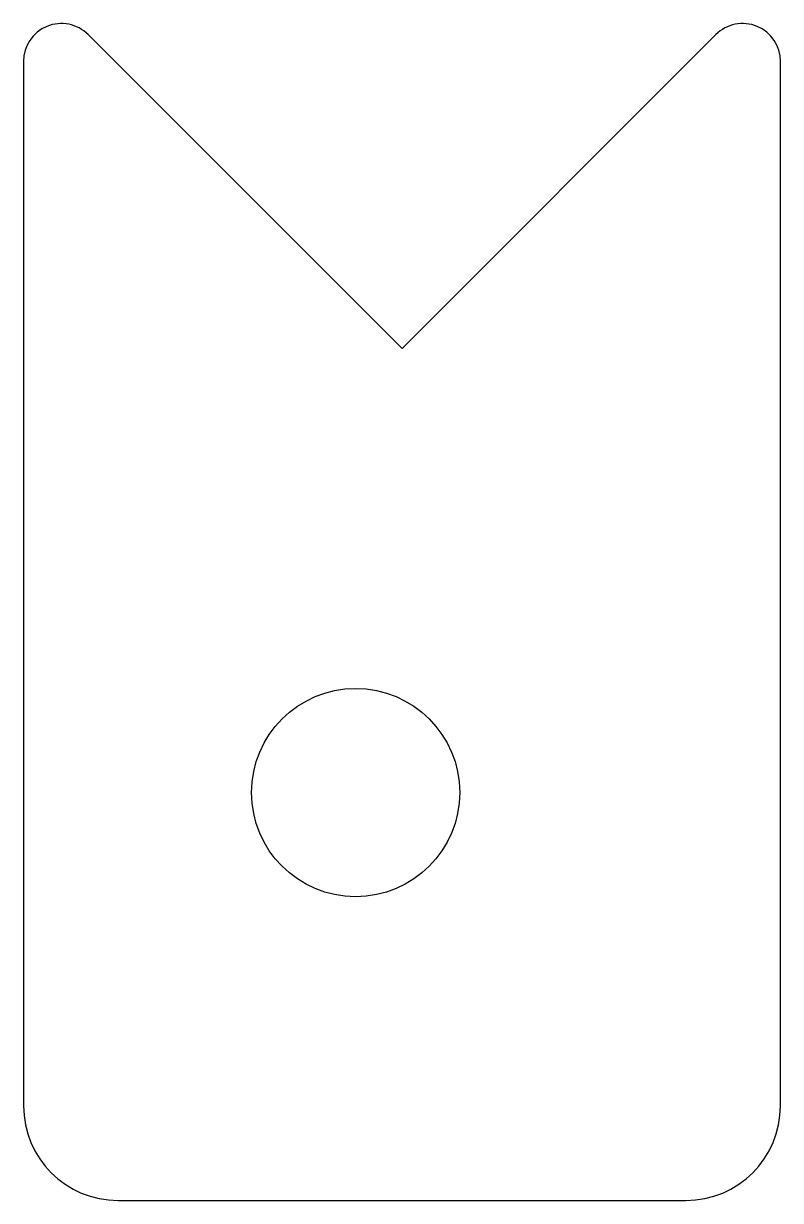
# Model space of a CAD drawing. Header units: millimetres. Extents: x -20 to 20, y -32.5 to 29.7.
import ezdxf

# ---------------------------------------------------------------- set-up
doc = ezdxf.new("R2010")
doc.units = ezdxf.units.MM

msp = doc.modelspace()

# ---------------------------------------------------------------- linework, layer by layer
at = {"color": 7, "linetype": 'Continuous', "lineweight": 25}
for p, q in [((0, 12.5), (-16.586, 29.086)), ((16.586, 29.086), (0, 12.5)), ((-20, 27.672), (-20, -27.5)), ((20, -27.5), (20, 27.672)), ((-15, -32.5), (15, -32.5))]:
    msp.add_line(p, q, dxfattribs=at)
msp.add_circle((-2.45, -10.953), 5.5, dxfattribs=at)
for centre, radius, start, end in [((-18, 27.672), 2, 45, 180), ((18, 27.672), 2, 0, 135), ((-15, -27.5), 5, 180, 270), ((15, -27.5), 5, 270, 0)]:
    msp.add_arc(centre, radius, start, end, dxfattribs=at)

doc.saveas('drawing.dxf')
